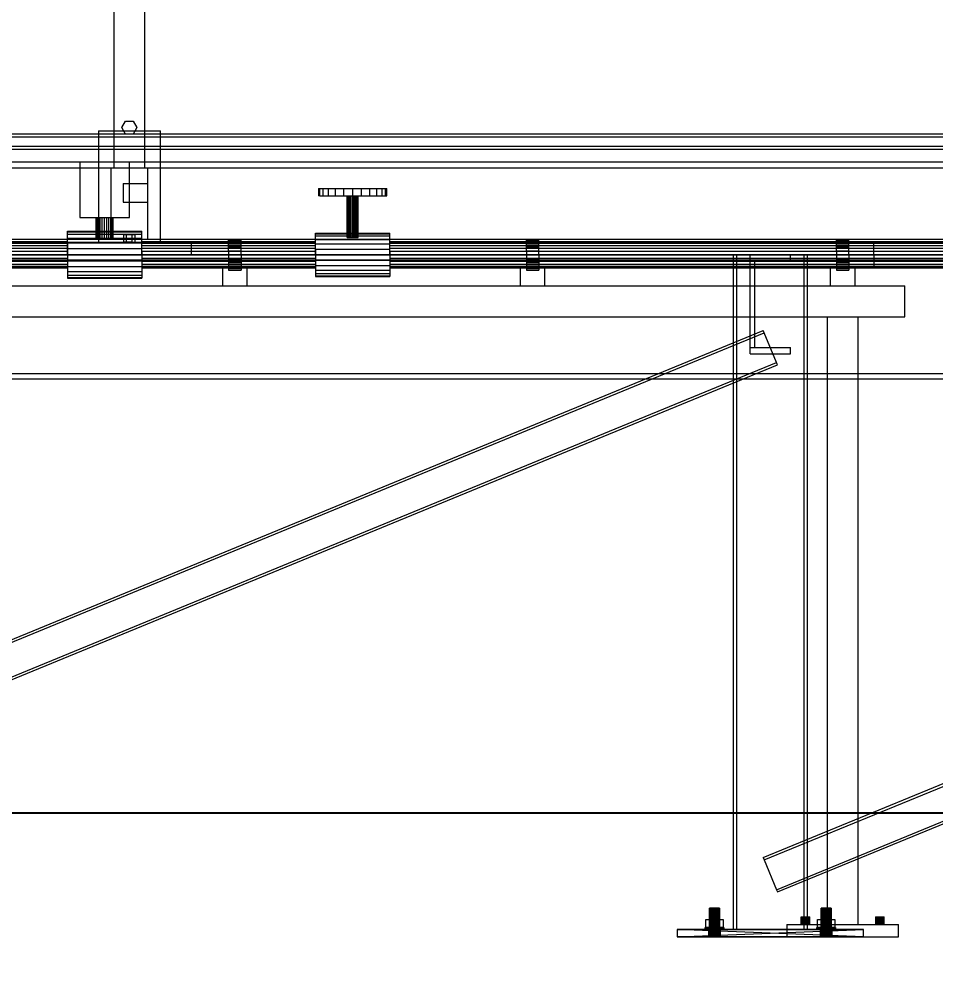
# Model space of a CAD drawing. Header units: millimetres. Extents: x -1970 to 34302, y -65268 to 6837.
# Drawn here: x 13492 to 14969, y -73 to 1480 of the extents above; entities that cross this region are included whole.
import ezdxf

# ---------------------------------------------------------------- set-up
doc = ezdxf.new("R2010")
doc.units = ezdxf.units.MM
for name, color, linetype, lineweight in [('COTAS_O', 1, 'Continuous', 0), ('COTAS_P', 1, 'Continuous', 0), ('lateral_mezcladora', 7, 'Continuous', 0)]:
    doc.layers.add(name, color=color, linetype=linetype, lineweight=lineweight)
doc.dimstyles.new('R19_100', dxfattribs={"dimtxt": 250, "dimasz": 150, "dimexe": 150, "dimexo": 80, "dimgap": 100, "dimtad": 1, "dimtih": 1, "dimtoh": 1, "dimdsep": 46, "dimcen": 0.09, "dimadec": 0, "dimazin": 0, "dimtfac": 1, "dimtdec": 4, "dimtofl": 0, "dimtmove": 0, "dimatfit": 3, "dimfxl": 1, "dimtolj": 1, "dimtzin": 0, "dimarcsym": 0})

# ---------------------------------------------------------------- blocks, each defined once
blk = doc.blocks.new('*D16')
at = {"layer": 'COTAS_O', "color": 0, "lineweight": -2, "transparency": 16777216}
for p, q in [((10569.5, 1020), (10569.5, 50)), ((16769.5, 1020), (16769.5, 50)), ((10719.5, 200), (16619.5, 200))]:
    blk.add_line(p, q, dxfattribs=at)
at = {"layer": 'COTAS_O', "color": 0, "transparency": 16777216}
for points in [[(10719.5, 225), (10719.5, 175), (10569.5, 200)], [(16619.5, 225), (16619.5, 175), (16769.5, 200)]]:
    blk.add_solid(points, dxfattribs=at)
at = {"layer": 'Defpoints', "color": 0, "transparency": 16777216}
for p in [(10569.5, 1100), (16769.5, 1100), (16769.5, 200)]:
    blk.add_point(p, dxfattribs=at)
blk = doc.blocks.new('*D22')
at = {"layer": 'COTAS_P', "color": 0, "lineweight": -2, "transparency": 16777216}
for p, q in [((112.7, -80), (112.7, -2650)), ((34302.1, -80), (34302.1, -2650)), ((262.7, -2500), (34152.1, -2500))]:
    blk.add_line(p, q, dxfattribs=at)
at = {"layer": 'COTAS_P', "color": 0, "transparency": 16777216}
for points in [[(262.7, -2475), (262.7, -2525), (112.7, -2500)], [(34152.1, -2475), (34152.1, -2525), (34302.1, -2500)]]:
    blk.add_solid(points, dxfattribs=at)
at = {"layer": 'Defpoints', "color": 0, "transparency": 16777216}
for p in [(112.7, 0), (34302.1, 0), (34302.1, -2500)]:
    blk.add_point(p, dxfattribs=at)

msp = doc.modelspace()

# ---------------------------------------------------------------- linework, layer by layer
at = {"layer": 'lateral_mezcladora'}
for p, q in [((13644.529, 2270), (13644.529, 1240)), ((13694.529, 1240), (13694.529, 2270)), ((13657.529, 1305), (13663.529, 1315.392)), ((13663.529, 1294.608), (13657.529, 1305)), ((13663.529, 1315.392), (13675.529, 1315.392)), ((13675.529, 1315.392), (13681.529, 1305)), ((13681.529, 1305), (13675.529, 1294.608)), ((10569.529, 1295), (16769.529, 1295)), ((10594.529, 1290), (16169.529, 1290)), ((13619.529, 1300), (13719.529, 1300)), ((13619.529, 1300), (13619.529, 1120)), ((13675.529, 1294.608), (13663.529, 1294.608)), ((13719.529, 1120), (13719.529, 1300)), ((10569.529, 1275), (16769.529, 1275)), ((10594.529, 1270), (16169.529, 1270)), ((10569.529, 1250), (16769.529, 1250)), ((13589.529, 1250), (13669.529, 1250)), ((13589.529, 1250), (13589.529, 1160)), ((13669.529, 1160), (13669.529, 1250)), ((10569.529, 1240), (16769.529, 1240)), ((13639.529, 1240), (13699.529, 1240)), ((13639.529, 1240), (13639.529, 1125)), ((13644.529, 1240), (13694.529, 1240)), ((13699.529, 1125), (13699.529, 1240)), ((13659.529, 1215), (13699.529, 1215)), ((13659.529, 1215), (13659.529, 1185)), ((13699.529, 1185), (13699.529, 1215)), ((13974.529, 1207), (13976.403, 1207)), ((13974.529, 1207), (13974.529, 1195)), ((13976.403, 1207), (13981.897, 1207)), ((13976.403, 1195), (13976.403, 1207)), ((13981.897, 1207), (13990.638, 1207)), ((13981.897, 1195), (13981.897, 1207)), ((13990.638, 1207), (14002.029, 1207)), ((13990.638, 1195), (13990.638, 1207)), ((14002.029, 1207), (14015.294, 1207)), ((14002.029, 1195), (14002.029, 1207)), ((14015.294, 1207), (14029.529, 1207)), ((14015.294, 1195), (14015.294, 1207)), ((14029.529, 1207), (14043.764, 1207)), ((14029.529, 1195), (14029.529, 1207)), ((14043.764, 1207), (14057.029, 1207)), ((14043.764, 1195), (14043.764, 1207)), ((14057.029, 1207), (14068.419, 1207)), ((14057.029, 1195), (14057.029, 1207)), ((14068.419, 1207), (14077.16, 1207)), ((14068.419, 1195), (14068.419, 1207)), ((14077.16, 1207), (14082.654, 1207)), ((14077.16, 1195), (14077.16, 1207)), ((14082.654, 1207), (14084.529, 1207)), ((14082.654, 1195), (14082.654, 1207)), ((14084.529, 1195), (14084.529, 1207)), ((13659.529, 1185), (13699.529, 1185)), ((13976.403, 1195), (13974.529, 1195)), ((13976.403, 1195), (13981.897, 1195)), ((13981.897, 1195), (13990.638, 1195)), ((13990.638, 1195), (14002.029, 1195)), ((14002.029, 1195), (14015.294, 1195)), ((14015.294, 1195), (14029.529, 1195)), ((14020.529, 1195), (14020.835, 1195)), ((14020.529, 1195), (14020.529, 1128)), ((14020.835, 1195), (14021.734, 1195)), ((14020.835, 1128), (14020.835, 1195)), ((14021.734, 1195), (14023.165, 1195)), ((14021.734, 1128), (14021.734, 1195)), ((14023.165, 1195), (14025.029, 1195)), ((14023.165, 1128), (14023.165, 1195)), ((14025.029, 1195), (14027.199, 1195)), ((14025.029, 1128), (14025.029, 1195)), ((14027.199, 1195), (14029.529, 1195)), ((14027.199, 1128), (14027.199, 1195)), ((14029.529, 1195), (14031.858, 1195)), ((14029.529, 1128), (14029.529, 1195)), ((14029.529, 1195), (14043.764, 1195)), ((14031.858, 1195), (14034.029, 1195)), ((14031.858, 1128), (14031.858, 1195)), ((14034.029, 1195), (14035.893, 1195)), ((14034.029, 1128), (14034.029, 1195)), ((14035.893, 1195), (14037.323, 1195)), ((14035.893, 1128), (14035.893, 1195)), ((14037.323, 1195), (14038.222, 1195)), ((14037.323, 1128), (14037.323, 1195)), ((14038.222, 1195), (14038.529, 1195)), ((14038.222, 1128), (14038.222, 1195)), ((14038.529, 1128), (14038.529, 1195)), ((14043.764, 1195), (14057.029, 1195)), ((14057.029, 1195), (14068.419, 1195)), ((14068.419, 1195), (14077.16, 1195)), ((14077.16, 1195), (14082.654, 1195)), ((14082.654, 1195), (14084.529, 1195)), ((13589.529, 1160), (13669.529, 1160)), ((13615.529, 1160), (13616.006, 1160)), ((13615.529, 1160), (13615.529, 1125)), ((13616.006, 1160), (13617.404, 1160)), ((13616.006, 1125), (13616.006, 1160)), ((13617.404, 1160), (13619.629, 1160)), ((13617.404, 1125), (13617.404, 1160)), ((13619.629, 1160), (13622.529, 1160)), ((13619.629, 1125), (13619.629, 1160)), ((13622.529, 1160), (13625.905, 1160)), ((13622.529, 1125), (13622.529, 1160)), ((13625.905, 1160), (13629.529, 1160)), ((13625.905, 1125), (13625.905, 1160)), ((13629.529, 1160), (13633.152, 1160)), ((13629.529, 1125), (13629.529, 1160)), ((13633.152, 1160), (13636.529, 1160)), ((13633.152, 1125), (13633.152, 1160)), ((13636.529, 1160), (13639.428, 1160)), ((13636.529, 1125), (13636.529, 1160)), ((13639.428, 1160), (13641.653, 1160)), ((13639.428, 1125), (13639.428, 1160)), ((13641.653, 1160), (13643.052, 1160)), ((13641.653, 1125), (13641.653, 1160)), ((13643.052, 1160), (13643.529, 1160)), ((13643.052, 1125), (13643.052, 1160)), ((13643.529, 1125), (13643.529, 1160)), ((13569.529, 1136.705), (13569.529, 1138)), ((13569.529, 1138), (13689.529, 1138)), ((13569.529, 1132.909), (13569.529, 1136.705)), ((13569.529, 1136.705), (13689.529, 1136.705)), ((13689.529, 1136.705), (13689.529, 1138)), ((13689.529, 1132.909), (13689.529, 1136.705)), ((13969.529, 1133.807), (13969.529, 1135)), ((13969.529, 1135), (14089.529, 1135)), ((13969.529, 1130.311), (13969.529, 1133.807)), ((13969.529, 1133.807), (14089.529, 1133.807)), ((14089.529, 1133.807), (14089.529, 1135)), ((14089.529, 1130.311), (14089.529, 1133.807)), ((10569.529, 1125), (16769.529, 1125)), ((13349.529, 1121.2), (13569.529, 1121.2)), ((13349.529, 1120.478), (13569.529, 1120.478)), ((13349.529, 1118.36), (13569.529, 1118.36)), ((13569.529, 1126.87), (13569.529, 1132.909)), ((13569.529, 1132.909), (13689.529, 1132.909)), ((13569.529, 1119), (13569.529, 1126.87)), ((13569.529, 1126.87), (13689.529, 1126.87)), ((13569.529, 1120.478), (13569.529, 1121.2)), ((13569.529, 1118.36), (13569.529, 1120.478)), ((13569.529, 1120), (13769.529, 1120)), ((13569.529, 1120), (13569.529, 1100)), ((13569.529, 1109.835), (13569.529, 1119)), ((13569.529, 1119), (13689.529, 1119)), ((13569.529, 1114.991), (13569.529, 1118.36)), ((13616.006, 1125), (13615.529, 1125)), ((13616.006, 1125), (13617.404, 1125)), ((13617.404, 1125), (13619.629, 1125)), ((13619.529, 1120), (13719.529, 1120)), ((13619.629, 1125), (13622.529, 1125)), ((13622.529, 1125), (13625.905, 1125)), ((13625.905, 1125), (13629.529, 1125)), ((13629.529, 1125), (13633.152, 1125)), ((13633.152, 1125), (13636.529, 1125)), ((13636.529, 1125), (13639.428, 1125)), ((13639.428, 1125), (13641.653, 1125)), ((13639.529, 1125), (13699.529, 1125)), ((13641.653, 1125), (13643.052, 1125)), ((13643.052, 1125), (13643.529, 1125)), ((13665.029, 1132), (13660.529, 1132)), ((13660.529, 1120), (13660.529, 1132)), ((13665.029, 1120), (13660.529, 1120)), ((13674.029, 1132), (13665.029, 1132)), ((13665.029, 1120), (13665.029, 1132)), ((13674.029, 1120), (13665.029, 1120)), ((13678.529, 1132), (13674.029, 1132)), ((13674.029, 1120), (13674.029, 1132)), ((13674.029, 1120), (13678.529, 1120)), ((13678.529, 1132), (13678.529, 1120)), ((13689.529, 1126.87), (13689.529, 1132.909)), ((13689.529, 1119), (13689.529, 1126.87)), ((13689.529, 1120.478), (13689.529, 1121.2)), ((13689.529, 1121.2), (13969.529, 1121.2)), ((13689.529, 1118.36), (13689.529, 1120.478)), ((13689.529, 1120.478), (13969.529, 1120.478)), ((13689.529, 1109.835), (13689.529, 1119)), ((13689.529, 1114.991), (13689.529, 1118.36)), ((13689.529, 1118.36), (13969.529, 1118.36)), ((13769.529, 1100), (13769.529, 1120)), ((13829.529, 1124.148), (13829.529, 1125)), ((13829.529, 1125), (13849.529, 1125)), ((13829.529, 1121.651), (13829.529, 1124.148)), ((13829.529, 1124.148), (13849.529, 1124.148)), ((13829.529, 1117.678), (13829.529, 1121.651)), ((13829.529, 1121.651), (13849.529, 1121.651)), ((13829.529, 1112.5), (13829.529, 1117.678)), ((13829.529, 1117.678), (13849.529, 1117.678)), ((13849.529, 1124.148), (13849.529, 1125)), ((13849.529, 1121.651), (13849.529, 1124.148)), ((13849.529, 1117.678), (13849.529, 1121.651)), ((13849.529, 1112.5), (13849.529, 1117.678)), ((13969.529, 1124.749), (13969.529, 1130.311)), ((13969.529, 1130.311), (14089.529, 1130.311)), ((13969.529, 1117.5), (13969.529, 1124.749)), ((13969.529, 1124.749), (14089.529, 1124.749)), ((13969.529, 1120.478), (13969.529, 1121.2)), ((13969.529, 1118.36), (13969.529, 1120.478)), ((13969.529, 1114.991), (13969.529, 1118.36)), ((14020.835, 1128), (14020.529, 1128)), ((14020.835, 1128), (14021.734, 1128)), ((14021.734, 1128), (14023.165, 1128)), ((14023.165, 1128), (14025.029, 1128)), ((14025.029, 1128), (14027.199, 1128)), ((14027.199, 1128), (14029.529, 1128)), ((14029.529, 1128), (14031.858, 1128)), ((14031.858, 1128), (14034.029, 1128)), ((14034.029, 1128), (14035.893, 1128)), ((14035.893, 1128), (14037.323, 1128)), ((14037.323, 1128), (14038.222, 1128)), ((14038.222, 1128), (14038.529, 1128)), ((14089.529, 1124.749), (14089.529, 1130.311)), ((14089.529, 1117.5), (14089.529, 1124.749)), ((14089.529, 1120.478), (14089.529, 1121.2)), ((14089.529, 1121.2), (14869.529, 1121.2)), ((14089.529, 1118.36), (14089.529, 1120.478)), ((14089.529, 1120.478), (14869.529, 1120.478)), ((14089.529, 1114.991), (14089.529, 1118.36)), ((14089.529, 1118.36), (14869.529, 1118.36)), ((14309.529, 1124.148), (14309.529, 1125)), ((14309.529, 1125), (14329.529, 1125)), ((14309.529, 1121.651), (14309.529, 1124.148)), ((14309.529, 1124.148), (14329.529, 1124.148)), ((14309.529, 1117.678), (14309.529, 1121.651)), ((14309.529, 1121.651), (14329.529, 1121.651)), ((14309.529, 1112.5), (14309.529, 1117.678)), ((14309.529, 1117.678), (14329.529, 1117.678)), ((14329.529, 1124.148), (14329.529, 1125)), ((14329.529, 1121.651), (14329.529, 1124.148)), ((14329.529, 1117.678), (14329.529, 1121.651)), ((14329.529, 1112.5), (14329.529, 1117.678)), ((14809.529, 1124.148), (14809.529, 1125)), ((14809.529, 1125), (14829.529, 1125)), ((14809.529, 1121.651), (14809.529, 1124.148)), ((14809.529, 1124.148), (14829.529, 1124.148)), ((14809.529, 1117.678), (14809.529, 1121.651)), ((14809.529, 1121.651), (14829.529, 1121.651)), ((14809.529, 1112.5), (14809.529, 1117.678)), ((14809.529, 1117.678), (14829.529, 1117.678)), ((14829.529, 1124.148), (14829.529, 1125)), ((14829.529, 1121.651), (14829.529, 1124.148)), ((14829.529, 1117.678), (14829.529, 1121.651)), ((14829.529, 1112.5), (14829.529, 1117.678)), ((14869.529, 1120.478), (14869.529, 1121.2)), ((14869.529, 1121.2), (15419.529, 1121.2)), ((14869.529, 1118.36), (14869.529, 1120.478)), ((14869.529, 1120.478), (15419.529, 1120.478)), ((14869.529, 1114.991), (14869.529, 1118.36)), ((14869.529, 1118.36), (15419.529, 1118.36)), ((13349.529, 1114.991), (13569.529, 1114.991)), ((13349.529, 1110.6), (13569.529, 1110.6)), ((13349.529, 1105.487), (13569.529, 1105.487)), ((13569.529, 1110.6), (13569.529, 1114.991)), ((13569.529, 1105.487), (13569.529, 1110.6)), ((13569.529, 1109.835), (13569.529, 1100)), ((13569.529, 1109.835), (13689.529, 1109.835)), ((13569.529, 1100), (13569.529, 1105.487)), ((13689.529, 1110.6), (13689.529, 1114.991)), ((13689.529, 1114.991), (13969.529, 1114.991)), ((13689.529, 1105.487), (13689.529, 1110.6)), ((13689.529, 1110.6), (13969.529, 1110.6)), ((13689.529, 1100), (13689.529, 1109.835)), ((13689.529, 1105.487), (13689.529, 1100)), ((13689.529, 1105.487), (13969.529, 1105.487)), ((13829.529, 1106.47), (13829.529, 1112.5)), ((13829.529, 1112.5), (13849.529, 1112.5)), ((13829.529, 1106.47), (13829.529, 1100)), ((13829.529, 1106.47), (13849.529, 1106.47)), ((13849.529, 1106.47), (13849.529, 1112.5)), ((13849.529, 1100), (13849.529, 1106.47)), ((13969.529, 1109.059), (13969.529, 1117.5)), ((13969.529, 1117.5), (14089.529, 1117.5)), ((13969.529, 1110.6), (13969.529, 1114.991)), ((13969.529, 1105.487), (13969.529, 1110.6)), ((13969.529, 1109.059), (13969.529, 1100)), ((13969.529, 1109.059), (14089.529, 1109.059)), ((13969.529, 1100), (13969.529, 1105.487)), ((14089.529, 1109.059), (14089.529, 1117.5)), ((14089.529, 1110.6), (14089.529, 1114.991)), ((14089.529, 1114.991), (14869.529, 1114.991)), ((14089.529, 1105.487), (14089.529, 1110.6)), ((14089.529, 1110.6), (14869.529, 1110.6)), ((14089.529, 1100), (14089.529, 1109.059)), ((14089.529, 1105.487), (14089.529, 1100)), ((14089.529, 1105.487), (14869.529, 1105.487)), ((14309.529, 1106.47), (14309.529, 1112.5)), ((14309.529, 1112.5), (14329.529, 1112.5)), ((14309.529, 1106.47), (14309.529, 1100)), ((14309.529, 1106.47), (14329.529, 1106.47)), ((14329.529, 1106.47), (14329.529, 1112.5)), ((14329.529, 1100), (14329.529, 1106.47)), ((14809.529, 1106.47), (14809.529, 1112.5)), ((14809.529, 1112.5), (14829.529, 1112.5)), ((14809.529, 1106.47), (14809.529, 1100)), ((14809.529, 1106.47), (14829.529, 1106.47)), ((14829.529, 1106.47), (14829.529, 1112.5)), ((14829.529, 1100), (14829.529, 1106.47)), ((14869.529, 1110.6), (14869.529, 1114.991)), ((14869.529, 1114.991), (15419.529, 1114.991)), ((14869.529, 1105.487), (14869.529, 1110.6)), ((14869.529, 1110.6), (15419.529, 1110.6)), ((14869.529, 1100), (14869.529, 1105.487)), ((14869.529, 1105.487), (15419.529, 1105.487)), ((10494.529, 1100), (16814.529, 1100)), ((10494.529, 1091.5), (16814.529, 1091.5)), ((10569.529, 1100), (16769.529, 1100)), ((10569.529, 1091.5), (16769.529, 1091.5)), ((13569.529, 1100), (13349.529, 1100)), ((13349.529, 1094.513), (13569.529, 1094.513)), ((13349.529, 1089.4), (13569.529, 1089.4)), ((13569.529, 1100), (13769.529, 1100)), ((13569.529, 1100), (13569.529, 1094.513)), ((13569.529, 1100), (13569.529, 1090.165)), ((13689.529, 1100), (13569.529, 1100)), ((13569.529, 1094.513), (13569.529, 1089.4)), ((13569.529, 1090.165), (13569.529, 1081)), ((13569.529, 1090.165), (13689.529, 1090.165)), ((13569.529, 1089.4), (13569.529, 1085.009)), ((13689.529, 1100), (13689.529, 1094.513)), ((13969.529, 1100), (13689.529, 1100)), ((13689.529, 1100), (13689.529, 1090.165)), ((13689.529, 1094.513), (13689.529, 1089.4)), ((13689.529, 1094.513), (13969.529, 1094.513)), ((13689.529, 1090.165), (13689.529, 1081)), ((13689.529, 1089.4), (13689.529, 1085.009)), ((13689.529, 1089.4), (13969.529, 1089.4)), ((13829.529, 1100), (13829.529, 1093.53)), ((13849.529, 1100), (13829.529, 1100)), ((13829.529, 1093.53), (13829.529, 1087.5)), ((13829.529, 1093.53), (13849.529, 1093.53)), ((13829.529, 1087.5), (13829.529, 1082.322)), ((13829.529, 1087.5), (13849.529, 1087.5)), ((13849.529, 1100), (13849.529, 1093.53)), ((13849.529, 1093.53), (13849.529, 1087.5)), ((13849.529, 1087.5), (13849.529, 1082.322)), ((13969.529, 1100), (13969.529, 1094.513)), ((13969.529, 1100), (13969.529, 1090.941)), ((14089.529, 1100), (13969.529, 1100)), ((13969.529, 1094.513), (13969.529, 1089.4)), ((13969.529, 1090.941), (13969.529, 1082.5)), ((13969.529, 1090.941), (14089.529, 1090.941)), ((13969.529, 1089.4), (13969.529, 1085.009)), ((14089.529, 1100), (14089.529, 1094.513)), ((14869.529, 1100), (14089.529, 1100)), ((14089.529, 1100), (14089.529, 1090.941)), ((14089.529, 1094.513), (14089.529, 1089.4)), ((14089.529, 1094.513), (14869.529, 1094.513)), ((14089.529, 1090.941), (14089.529, 1082.5)), ((14089.529, 1089.4), (14089.529, 1085.009)), ((14089.529, 1089.4), (14869.529, 1089.4)), ((14309.529, 1100), (14309.529, 1093.53)), ((14329.529, 1100), (14309.529, 1100)), ((14309.529, 1093.53), (14309.529, 1087.5)), ((14309.529, 1093.53), (14329.529, 1093.53)), ((14309.529, 1087.5), (14309.529, 1082.322)), ((14309.529, 1087.5), (14329.529, 1087.5)), ((14329.529, 1100), (14329.529, 1093.53)), ((14329.529, 1093.53), (14329.529, 1087.5)), ((14329.529, 1087.5), (14329.529, 1082.322)), ((14642.862, 1100), (14762.862, 1100)), ((14642.862, 1100), (14642.862, 12)), ((14642.862, 1100), (14648.862, 1100)), ((14648.862, 12), (14648.862, 1100)), ((14670.362, 1100), (14735.362, 1100)), ((14670.362, 1089.5), (14670.362, 1100)), ((14670.362, 1089.5), (14735.362, 1089.5)), ((14670.362, 1089.5), (14677.862, 1089.5)), ((14670.362, 950.5), (14670.362, 1089.5)), ((14677.862, 950.5), (14677.862, 1089.5)), ((14735.362, 1089.5), (14735.362, 1100)), ((14756.862, 1100), (14762.862, 1100)), ((14756.862, 1100), (14756.862, 12)), ((14762.862, 12), (14762.862, 1100)), ((14809.529, 1100), (14809.529, 1093.53)), ((14829.529, 1100), (14809.529, 1100)), ((14809.529, 1093.53), (14809.529, 1087.5)), ((14809.529, 1093.53), (14829.529, 1093.53)), ((14809.529, 1087.5), (14809.529, 1082.322)), ((14809.529, 1087.5), (14829.529, 1087.5)), ((14829.529, 1100), (14829.529, 1093.53)), ((14829.529, 1093.53), (14829.529, 1087.5)), ((14829.529, 1087.5), (14829.529, 1082.322)), ((14869.529, 1100), (14869.529, 1094.513)), ((15419.529, 1100), (14869.529, 1100)), ((14869.529, 1094.513), (14869.529, 1089.4)), ((14869.529, 1094.513), (15419.529, 1094.513)), ((14869.529, 1089.4), (14869.529, 1085.009)), ((14869.529, 1089.4), (15419.529, 1089.4)), ((13349.529, 1085.009), (13569.529, 1085.009)), ((13349.529, 1081.64), (13569.529, 1081.64)), ((13349.529, 1079.522), (13569.529, 1079.522)), ((13349.529, 1078.8), (13569.529, 1078.8)), ((13569.529, 1085.009), (13569.529, 1081.64)), ((13569.529, 1081.64), (13569.529, 1079.522)), ((13569.529, 1081), (13569.529, 1073.13)), ((13569.529, 1081), (13689.529, 1081)), ((13569.529, 1079.522), (13569.529, 1078.8)), ((13569.529, 1073.13), (13569.529, 1067.091)), ((13569.529, 1073.13), (13689.529, 1073.13)), ((13689.529, 1085.009), (13689.529, 1081.64)), ((13689.529, 1085.009), (13969.529, 1085.009)), ((13689.529, 1081.64), (13689.529, 1079.522)), ((13689.529, 1081.64), (13969.529, 1081.64)), ((13689.529, 1081), (13689.529, 1073.13)), ((13689.529, 1079.522), (13689.529, 1078.8)), ((13689.529, 1079.522), (13969.529, 1079.522)), ((13689.529, 1078.8), (13969.529, 1078.8)), ((13689.529, 1073.13), (13689.529, 1067.091)), ((13819.529, 1078.8), (13859.529, 1078.8)), ((13819.529, 1078.8), (13819.529, 1050)), ((13829.529, 1082.322), (13829.529, 1078.349)), ((13829.529, 1082.322), (13849.529, 1082.322)), ((13829.529, 1078.349), (13829.529, 1075.852)), ((13829.529, 1078.349), (13849.529, 1078.349)), ((13829.529, 1075.852), (13829.529, 1075)), ((13829.529, 1075.852), (13849.529, 1075.852)), ((13829.529, 1075), (13849.529, 1075)), ((13849.529, 1082.322), (13849.529, 1078.349)), ((13849.529, 1078.349), (13849.529, 1075.852)), ((13849.529, 1075.852), (13849.529, 1075)), ((13859.529, 1050), (13859.529, 1078.8)), ((13969.529, 1085.009), (13969.529, 1081.64)), ((13969.529, 1082.5), (13969.529, 1075.251)), ((13969.529, 1082.5), (14089.529, 1082.5)), ((13969.529, 1081.64), (13969.529, 1079.522)), ((13969.529, 1079.522), (13969.529, 1078.8)), ((13969.529, 1075.251), (13969.529, 1069.689)), ((13969.529, 1075.251), (14089.529, 1075.251)), ((14089.529, 1085.009), (14089.529, 1081.64)), ((14089.529, 1085.009), (14869.529, 1085.009)), ((14089.529, 1082.5), (14089.529, 1075.251)), ((14089.529, 1081.64), (14089.529, 1079.522)), ((14089.529, 1081.64), (14869.529, 1081.64)), ((14089.529, 1079.522), (14089.529, 1078.8)), ((14089.529, 1079.522), (14869.529, 1079.522)), ((14089.529, 1078.8), (14869.529, 1078.8)), ((14089.529, 1075.251), (14089.529, 1069.689)), ((14299.529, 1078.8), (14339.529, 1078.8)), ((14299.529, 1078.8), (14299.529, 1050)), ((14309.529, 1082.322), (14309.529, 1078.349)), ((14309.529, 1082.322), (14329.529, 1082.322)), ((14309.529, 1078.349), (14309.529, 1075.852)), ((14309.529, 1078.349), (14329.529, 1078.349)), ((14309.529, 1075.852), (14309.529, 1075)), ((14309.529, 1075.852), (14329.529, 1075.852)), ((14309.529, 1075), (14329.529, 1075)), ((14329.529, 1082.322), (14329.529, 1078.349)), ((14329.529, 1078.349), (14329.529, 1075.852)), ((14329.529, 1075.852), (14329.529, 1075)), ((14339.529, 1050), (14339.529, 1078.8)), ((14799.529, 1078.8), (14839.529, 1078.8)), ((14799.529, 1078.8), (14799.529, 1050)), ((14809.529, 1082.322), (14809.529, 1078.349)), ((14809.529, 1082.322), (14829.529, 1082.322)), ((14809.529, 1078.349), (14809.529, 1075.852)), ((14809.529, 1078.349), (14829.529, 1078.349)), ((14809.529, 1075.852), (14809.529, 1075)), ((14809.529, 1075.852), (14829.529, 1075.852)), ((14809.529, 1075), (14829.529, 1075)), ((14829.529, 1082.322), (14829.529, 1078.349)), ((14829.529, 1078.349), (14829.529, 1075.852)), ((14829.529, 1075.852), (14829.529, 1075)), ((14839.529, 1050), (14839.529, 1078.8)), ((14869.529, 1085.009), (14869.529, 1081.64)), ((14869.529, 1085.009), (15419.529, 1085.009)), ((14869.529, 1081.64), (14869.529, 1079.522)), ((14869.529, 1081.64), (15419.529, 1081.64)), ((14869.529, 1079.522), (14869.529, 1078.8)), ((14869.529, 1079.522), (15419.529, 1079.522)), ((14869.529, 1078.8), (15419.529, 1078.8)), ((13569.529, 1067.091), (13569.529, 1063.295)), ((13569.529, 1067.091), (13689.529, 1067.091)), ((13569.529, 1063.295), (13569.529, 1062)), ((13569.529, 1063.295), (13689.529, 1063.295)), ((13569.529, 1062), (13689.529, 1062)), ((13689.529, 1067.091), (13689.529, 1063.295)), ((13689.529, 1063.295), (13689.529, 1062)), ((13969.529, 1069.689), (13969.529, 1066.193)), ((13969.529, 1069.689), (14089.529, 1069.689)), ((13969.529, 1066.193), (13969.529, 1065)), ((13969.529, 1066.193), (14089.529, 1066.193)), ((13969.529, 1065), (14089.529, 1065)), ((14089.529, 1069.689), (14089.529, 1066.193)), ((14089.529, 1066.193), (14089.529, 1065)), ((12619.529, 1050), (14919.529, 1050)), ((13819.529, 1050), (13859.529, 1050)), ((14299.529, 1050), (14339.529, 1050)), ((14799.529, 1050), (14839.529, 1050)), ((14919.529, 1000), (14919.529, 1050)), ((12619.529, 1000), (14919.529, 1000)), ((14794.529, 1000), (14844.529, 1000)), ((14794.529, 1000), (14794.529, 20)), ((14844.529, 20), (14844.529, 1000)), ((12624.784, 127.745), (14691.451, 977.745)), ((12626.305, 124.046), (14692.972, 974.046)), ((14692.972, 974.046), (14691.451, 977.745)), ((14691.451, 127.745), (16758.117, 977.745)), ((14712.752, 925.954), (14692.972, 974.046)), ((14692.972, 124.046), (16759.639, 974.046)), ((14670.362, 950.5), (14735.362, 950.5)), ((14670.362, 940), (14670.362, 950.5)), ((14670.362, 950.5), (14677.862, 950.5)), ((14735.362, 940), (14735.362, 950.5)), ((14670.362, 940), (14735.362, 940)), ((12646.085, 75.954), (14712.752, 925.954)), ((12647.606, 72.255), (14714.273, 922.255)), ((14714.273, 922.255), (14712.752, 925.954)), ((14712.752, 75.954), (16779.418, 925.954)), ((14714.273, 72.255), (16780.94, 922.255)), ((10494.529, 908.5), (16814.529, 908.5)), ((10569.529, 908.5), (16769.529, 908.5)), ((10494.529, 900), (16814.529, 900)), ((10569.529, 900), (16769.529, 900)), ((14691.451, 127.745), (14692.972, 124.046)), ((14692.972, 124.046), (14712.752, 75.954)), ((14712.752, 75.954), (14714.273, 72.255)), ((14605.134, 46), (14604.862, 46)), ((14604.862, 0), (14604.862, 46)), ((14605.934, 46), (14605.134, 46)), ((14605.134, 0), (14605.134, 46)), ((14607.205, 46), (14605.934, 46)), ((14605.934, 0), (14605.934, 46)), ((14608.862, 46), (14607.205, 46)), ((14607.205, 0), (14607.205, 46)), ((14610.791, 46), (14608.862, 46)), ((14608.862, 0), (14608.862, 46)), ((14612.862, 46), (14610.791, 46)), ((14610.791, 0), (14610.791, 46)), ((14614.932, 46), (14612.862, 46)), ((14612.862, 0), (14612.862, 46)), ((14616.862, 46), (14614.932, 46)), ((14614.932, 0), (14614.932, 46)), ((14618.519, 46), (14616.862, 46)), ((14616.862, 0), (14616.862, 46)), ((14619.79, 46), (14618.519, 46)), ((14618.519, 0), (14618.519, 46)), ((14620.589, 46), (14619.79, 46)), ((14619.79, 0), (14619.79, 46)), ((14620.862, 46), (14620.589, 46)), ((14620.589, 0), (14620.589, 46)), ((14620.862, 46), (14620.862, 0)), ((14752.529, 32), (14752.767, 32)), ((14752.529, 32), (14752.529, 20)), ((14752.767, 32), (14753.466, 32)), ((14752.767, 20), (14752.767, 32)), ((14753.466, 32), (14754.579, 32)), ((14753.466, 20), (14753.466, 32)), ((14754.579, 32), (14756.029, 32)), ((14754.579, 20), (14754.579, 32)), ((14756.029, 32), (14757.717, 32)), ((14756.029, 20), (14756.029, 32)), ((14757.717, 32), (14759.529, 32)), ((14757.717, 20), (14757.717, 32)), ((14759.529, 32), (14761.34, 32)), ((14759.529, 20), (14759.529, 32)), ((14761.34, 32), (14763.029, 32)), ((14761.34, 20), (14761.34, 32)), ((14763.029, 32), (14764.478, 32)), ((14763.029, 20), (14763.029, 32)), ((14764.478, 32), (14765.591, 32)), ((14764.478, 20), (14764.478, 32)), ((14765.591, 32), (14766.29, 32)), ((14765.591, 20), (14765.591, 32)), ((14766.29, 32), (14766.529, 32)), ((14766.29, 20), (14766.29, 32)), ((14766.529, 20), (14766.529, 32)), ((14785.134, 46), (14784.862, 46)), ((14784.862, 0), (14784.862, 46)), ((14785.934, 46), (14785.134, 46)), ((14785.134, 0), (14785.134, 46)), ((14787.205, 46), (14785.934, 46)), ((14785.934, 0), (14785.934, 46)), ((14788.862, 46), (14787.205, 46)), ((14787.205, 0), (14787.205, 46)), ((14790.791, 46), (14788.862, 46)), ((14788.862, 0), (14788.862, 46)), ((14792.862, 46), (14790.791, 46)), ((14790.791, 0), (14790.791, 46)), ((14794.932, 46), (14792.862, 46)), ((14792.862, 0), (14792.862, 46)), ((14796.862, 46), (14794.932, 46)), ((14794.932, 0), (14794.932, 46)), ((14798.519, 46), (14796.862, 46)), ((14796.862, 0), (14796.862, 46)), ((14799.79, 46), (14798.519, 46)), ((14798.519, 0), (14798.519, 46)), ((14800.589, 46), (14799.79, 46)), ((14799.79, 0), (14799.79, 46)), ((14800.862, 46), (14800.589, 46)), ((14800.589, 0), (14800.589, 46)), ((14800.862, 46), (14800.862, 0)), ((14872.529, 32), (14872.767, 32)), ((14872.529, 32), (14872.529, 20)), ((14872.767, 32), (14873.466, 32)), ((14872.767, 20), (14872.767, 32)), ((14873.466, 32), (14874.579, 32)), ((14873.466, 20), (14873.466, 32)), ((14874.579, 32), (14876.029, 32)), ((14874.579, 20), (14874.579, 32)), ((14876.029, 32), (14877.717, 32)), ((14876.029, 20), (14876.029, 32)), ((14877.717, 32), (14879.529, 32)), ((14877.717, 20), (14877.717, 32)), ((14879.529, 32), (14881.34, 32)), ((14879.529, 20), (14879.529, 32)), ((14881.34, 32), (14883.029, 32)), ((14881.34, 20), (14881.34, 32)), ((14883.029, 32), (14884.478, 32)), ((14883.029, 20), (14883.029, 32)), ((14884.478, 32), (14885.591, 32)), ((14884.478, 20), (14884.478, 32)), ((14885.591, 32), (14886.29, 32)), ((14885.591, 20), (14885.591, 32)), ((14886.29, 32), (14886.529, 32)), ((14886.29, 20), (14886.29, 32)), ((14886.529, 20), (14886.529, 32)), ((14599.012, 15), (14599.012, 28)), ((14599.012, 28), (14605.937, 28)), ((14599.012, 28), (14604.862, 28)), ((14608.862, 28), (14604.862, 28)), ((14604.862, 28), (14604.862, 15)), ((14605.937, 15), (14605.937, 28)), ((14605.937, 28), (14619.787, 28)), ((14605.937, 28), (14608.862, 28)), ((14616.862, 28), (14608.862, 28)), ((14608.862, 28), (14608.862, 15)), ((14620.862, 28), (14616.862, 28)), ((14616.862, 28), (14616.862, 15)), ((14619.787, 28), (14616.862, 28)), ((14619.787, 15), (14619.787, 28)), ((14619.787, 28), (14626.712, 28)), ((14620.862, 15), (14620.862, 28)), ((14620.862, 28), (14626.712, 28)), ((14626.712, 28), (14626.712, 15)), ((14729.529, 20), (14909.529, 20)), ((14729.529, 20), (14729.529, 0)), ((14752.767, 20), (14752.529, 20)), ((14752.767, 20), (14753.466, 20)), ((14753.466, 20), (14754.579, 20)), ((14754.579, 20), (14756.029, 20)), ((14756.029, 20), (14757.717, 20)), ((14757.717, 20), (14759.529, 20)), ((14759.529, 20), (14761.34, 20)), ((14761.34, 20), (14763.029, 20)), ((14763.029, 20), (14764.478, 20)), ((14764.478, 20), (14765.591, 20)), ((14765.591, 20), (14766.29, 20)), ((14766.29, 20), (14766.529, 20)), ((14779.012, 15), (14779.012, 28)), ((14779.012, 28), (14785.937, 28)), ((14779.012, 28), (14784.862, 28)), ((14788.862, 28), (14784.862, 28)), ((14784.862, 28), (14784.862, 15)), ((14785.937, 15), (14785.937, 28)), ((14785.937, 28), (14799.787, 28)), ((14785.937, 28), (14788.862, 28)), ((14796.862, 28), (14788.862, 28)), ((14788.862, 28), (14788.862, 15)), ((14794.529, 20), (14844.529, 20)), ((14800.862, 28), (14796.862, 28)), ((14796.862, 28), (14796.862, 15)), ((14799.787, 28), (14796.862, 28)), ((14799.787, 15), (14799.787, 28)), ((14799.787, 28), (14806.712, 28)), ((14800.862, 15), (14800.862, 28)), ((14800.862, 28), (14806.712, 28)), ((14806.712, 28), (14806.712, 15)), ((14872.767, 20), (14872.529, 20)), ((14872.767, 20), (14873.466, 20)), ((14873.466, 20), (14874.579, 20)), ((14874.579, 20), (14876.029, 20)), ((14876.029, 20), (14877.717, 20)), ((14877.717, 20), (14879.529, 20)), ((14879.529, 20), (14881.34, 20)), ((14881.34, 20), (14883.029, 20)), ((14883.029, 20), (14884.478, 20)), ((14884.478, 20), (14885.591, 20)), ((14885.591, 20), (14886.29, 20)), ((14886.29, 20), (14886.529, 20)), ((14909.529, 0), (14909.529, 20)), ((14603.862, 12), (14552.862, 12)), ((14552.862, 12), (14604.035, 12)), ((14552.862, 12), (14604.547, 12)), ((14552.862, 12), (14605.379, 12)), ((14552.862, 12), (14606.498, 12)), ((14552.862, 12), (14607.862, 12)), ((14552.862, 12), (14609.418, 12)), ((14552.862, 12), (14611.106, 12)), ((14552.862, 12), (14612.862, 12)), ((14552.862, 12), (14614.618, 12)), ((14852.862, 12), (14552.862, 12)), ((14552.862, 12), (14616.306, 12)), ((14552.862, 12), (14617.862, 12)), ((14552.862, 12), (14619.226, 12)), ((14852.862, 0), (14552.862, 12)), ((14552.862, 12), (14552.862, 0)), ((14552.862, 0), (14852.862, 12)), ((14552.862, 0), (14603.862, 0)), ((14604.035, 0), (14552.862, 0)), ((14604.547, 0), (14552.862, 0)), ((14605.379, 0), (14552.862, 0)), ((14606.498, 0), (14552.862, 0)), ((14607.862, 0), (14552.862, 0)), ((14609.418, 0), (14552.862, 0)), ((14611.106, 0), (14552.862, 0)), ((14612.862, 0), (14552.862, 0)), ((14614.618, 0), (14552.862, 0)), ((14552.862, 0), (14852.862, 0)), ((14616.306, 0), (14552.862, 0)), ((14617.862, 0), (14552.862, 0)), ((14619.226, 0), (14552.862, 0)), ((14597.862, 12), (14597.862, 15)), ((14597.862, 15), (14598.373, 15)), ((14597.862, 15), (14603.862, 15)), ((14598.373, 12), (14597.862, 12)), ((14603.862, 12), (14597.862, 12)), ((14598.373, 12), (14598.373, 15)), ((14598.373, 15), (14599.872, 15)), ((14598.373, 15), (14604.169, 15)), ((14599.872, 12), (14598.373, 12)), ((14604.169, 12), (14598.373, 12)), ((14605.937, 15), (14599.012, 15)), ((14604.862, 15), (14599.012, 15)), ((14599.872, 12), (14599.872, 15)), ((14599.872, 15), (14602.255, 15)), ((14599.872, 15), (14605.068, 15)), ((14602.255, 12), (14599.872, 12)), ((14605.068, 12), (14599.872, 12)), ((14602.255, 12), (14602.255, 15)), ((14602.255, 15), (14605.362, 15)), ((14602.255, 15), (14606.498, 15)), ((14605.362, 12), (14602.255, 12)), ((14606.498, 12), (14602.255, 12)), ((14604.169, 15), (14603.862, 15)), ((14603.862, 15), (14603.862, 12)), ((14604.035, 12), (14603.862, 12)), ((14603.862, 0), (14604.035, 12)), ((14603.862, 0), (14603.862, 12)), ((14604.035, 0), (14603.862, 12)), ((14603.862, 12), (14604.169, 12)), ((14603.862, 0), (14604.035, 0)), ((14604.547, 12), (14604.035, 12)), ((14604.035, 0), (14604.547, 12)), ((14604.035, 0), (14604.035, 12)), ((14604.547, 0), (14604.035, 12)), ((14604.035, 0), (14604.547, 0)), ((14605.068, 15), (14604.169, 15)), ((14604.169, 15), (14604.169, 12)), ((14604.169, 12), (14605.068, 12)), ((14605.379, 12), (14604.547, 12)), ((14604.547, 0), (14605.379, 12)), ((14604.547, 0), (14604.547, 12)), ((14605.379, 0), (14604.547, 12)), ((14604.547, 0), (14605.379, 0)), ((14604.862, 15), (14608.862, 15)), ((14605.134, 0), (14604.862, 0)), ((14606.498, 15), (14605.068, 15)), ((14605.068, 15), (14605.068, 12)), ((14605.068, 12), (14606.498, 12)), ((14605.934, 0), (14605.134, 0)), ((14605.362, 12), (14605.362, 15)), ((14605.362, 15), (14608.98, 15)), ((14605.362, 15), (14608.362, 15)), ((14608.98, 12), (14605.362, 12)), ((14608.362, 12), (14605.362, 12)), ((14606.498, 12), (14605.379, 12)), ((14605.379, 12), (14619.226, 12)), ((14605.379, 0), (14606.498, 12)), ((14605.379, 0), (14605.379, 12)), ((14606.498, 0), (14605.379, 12)), ((14605.379, 0), (14606.498, 0)), ((14619.226, 0), (14605.379, 0)), ((14607.205, 0), (14605.934, 0)), ((14619.787, 15), (14605.937, 15)), ((14608.862, 15), (14605.937, 15)), ((14608.362, 15), (14606.498, 15)), ((14606.498, 15), (14606.498, 12)), ((14607.862, 12), (14606.498, 12)), ((14606.498, 12), (14619.226, 12)), ((14606.498, 12), (14792.862, 12)), ((14606.498, 12), (14794.618, 12)), ((14606.498, 12), (14796.306, 12)), ((14606.498, 12), (14797.862, 12)), ((14606.498, 12), (14799.226, 12)), ((14606.498, 0), (14607.862, 12)), ((14606.498, 0), (14606.498, 12)), ((14607.862, 0), (14606.498, 12)), ((14606.498, 12), (14608.362, 12)), ((14606.498, 0), (14607.862, 0)), ((14619.226, 0), (14606.498, 0)), ((14792.862, 0), (14606.498, 0)), ((14794.618, 0), (14606.498, 0)), ((14796.306, 0), (14606.498, 0)), ((14797.862, 0), (14606.498, 0)), ((14799.226, 0), (14606.498, 0)), ((14608.862, 0), (14607.205, 0)), ((14609.418, 12), (14607.862, 12)), ((14607.862, 12), (14799.226, 12)), ((14607.862, 0), (14609.418, 12)), ((14607.862, 0), (14607.862, 12)), ((14609.418, 0), (14607.862, 12)), ((14607.862, 0), (14609.418, 0)), ((14799.226, 0), (14607.862, 0)), ((14610.533, 15), (14608.362, 15)), ((14608.362, 15), (14608.362, 12)), ((14608.362, 12), (14610.533, 12)), ((14608.862, 15), (14616.862, 15)), ((14610.791, 0), (14608.862, 0)), ((14608.98, 12), (14608.98, 15)), ((14608.98, 15), (14612.862, 15)), ((14608.98, 15), (14610.533, 15)), ((14612.862, 12), (14608.98, 12)), ((14610.533, 12), (14608.98, 12)), ((14611.106, 12), (14609.418, 12)), ((14609.418, 12), (14799.226, 12)), ((14609.418, 0), (14611.106, 12)), ((14609.418, 0), (14609.418, 12)), ((14611.106, 0), (14609.418, 12)), ((14609.418, 0), (14611.106, 0)), ((14799.226, 0), (14609.418, 0)), ((14612.862, 15), (14610.533, 15)), ((14610.533, 15), (14610.533, 12)), ((14610.533, 12), (14612.862, 12)), ((14612.862, 0), (14610.791, 0)), ((14612.862, 12), (14611.106, 12)), ((14611.106, 12), (14852.862, 12)), ((14611.106, 12), (14799.226, 12)), ((14611.106, 0), (14612.862, 12)), ((14611.106, 0), (14611.106, 12)), ((14612.862, 0), (14611.106, 12)), ((14611.106, 0), (14612.862, 0)), ((14852.862, 0), (14611.106, 0)), ((14799.226, 0), (14611.106, 0)), ((14612.862, 12), (14612.862, 15)), ((14612.862, 15), (14616.744, 15)), ((14615.191, 15), (14612.862, 15)), ((14612.862, 12), (14614.618, 12)), ((14783.862, 12), (14612.862, 12)), ((14784.035, 12), (14612.862, 12)), ((14784.547, 12), (14612.862, 12)), ((14612.862, 12), (14852.862, 12)), ((14785.379, 12), (14612.862, 12)), ((14786.498, 12), (14612.862, 12)), ((14787.862, 12), (14612.862, 12)), ((14789.418, 12), (14612.862, 12)), ((14791.106, 12), (14612.862, 12)), ((14792.862, 12), (14612.862, 12)), ((14612.862, 12), (14799.226, 12)), ((14612.862, 0), (14614.618, 12)), ((14612.862, 0), (14612.862, 12)), ((14614.618, 0), (14612.862, 12)), ((14616.744, 12), (14612.862, 12)), ((14612.862, 12), (14615.191, 12)), ((14614.618, 0), (14612.862, 0)), ((14612.862, 0), (14783.862, 0)), ((14612.862, 0), (14784.035, 0)), ((14612.862, 0), (14784.547, 0)), ((14852.862, 0), (14612.862, 0)), ((14612.862, 0), (14785.379, 0)), ((14612.862, 0), (14786.498, 0)), ((14612.862, 0), (14787.862, 0)), ((14612.862, 0), (14789.418, 0)), ((14612.862, 0), (14791.106, 0)), ((14612.862, 0), (14792.862, 0)), ((14799.226, 0), (14612.862, 0)), ((14614.932, 0), (14612.862, 0)), ((14614.618, 12), (14616.306, 12)), ((14783.862, 12), (14614.618, 12)), ((14784.035, 12), (14614.618, 12)), ((14614.618, 0), (14616.306, 12)), ((14614.618, 0), (14614.618, 12)), ((14616.306, 0), (14614.618, 12)), ((14616.306, 0), (14614.618, 0)), ((14614.618, 0), (14783.862, 0)), ((14614.618, 0), (14784.035, 0)), ((14616.862, 0), (14614.932, 0)), ((14617.362, 15), (14615.191, 15)), ((14615.191, 15), (14615.191, 12)), ((14616.744, 15), (14615.191, 15)), ((14615.191, 12), (14617.362, 12)), ((14615.191, 12), (14616.744, 12)), ((14616.306, 12), (14617.862, 12)), ((14783.862, 12), (14616.306, 12)), ((14784.035, 12), (14616.306, 12)), ((14616.306, 0), (14617.862, 12)), ((14616.306, 0), (14616.306, 12)), ((14617.862, 0), (14616.306, 12)), ((14617.862, 0), (14616.306, 0)), ((14616.306, 0), (14783.862, 0)), ((14616.306, 0), (14784.035, 0)), ((14616.744, 12), (14616.744, 15)), ((14616.744, 15), (14620.362, 15)), ((14620.362, 12), (14616.744, 12)), ((14616.862, 15), (14620.862, 15)), ((14616.862, 15), (14619.787, 15)), ((14618.519, 0), (14616.862, 0)), ((14619.226, 15), (14617.362, 15)), ((14617.362, 15), (14617.362, 12)), ((14620.362, 15), (14617.362, 15)), ((14617.362, 12), (14619.226, 12)), ((14617.362, 12), (14620.362, 12)), ((14617.862, 12), (14619.226, 12)), ((14783.862, 12), (14617.862, 12)), ((14784.035, 12), (14617.862, 12)), ((14852.862, 12), (14617.862, 12)), ((14617.862, 12), (14792.862, 12)), ((14617.862, 0), (14619.226, 12)), ((14617.862, 0), (14617.862, 12)), ((14619.226, 0), (14617.862, 12)), ((14619.226, 0), (14617.862, 0)), ((14617.862, 0), (14783.862, 0)), ((14617.862, 0), (14784.035, 0)), ((14617.862, 0), (14852.862, 0)), ((14792.862, 0), (14617.862, 0)), ((14619.79, 0), (14618.519, 0)), ((14620.656, 15), (14619.226, 15)), ((14619.226, 15), (14619.226, 12)), ((14623.468, 15), (14619.226, 15)), ((14619.226, 12), (14620.345, 12)), ((14783.862, 12), (14619.226, 12)), ((14784.035, 12), (14619.226, 12)), ((14619.226, 12), (14792.862, 12)), ((14619.226, 0), (14620.345, 12)), ((14619.226, 0), (14619.226, 12)), ((14620.345, 0), (14619.226, 12)), ((14619.226, 12), (14620.656, 12)), ((14619.226, 12), (14623.468, 12)), ((14620.345, 0), (14619.226, 0)), ((14619.226, 0), (14783.862, 0)), ((14619.226, 0), (14784.035, 0)), ((14792.862, 0), (14619.226, 0)), ((14626.712, 15), (14619.787, 15)), ((14620.589, 0), (14619.79, 0)), ((14620.345, 12), (14621.177, 12)), ((14783.862, 12), (14620.345, 12)), ((14784.035, 12), (14620.345, 12)), ((14620.345, 12), (14792.862, 12)), ((14620.345, 0), (14621.177, 12)), ((14620.345, 0), (14620.345, 12)), ((14621.177, 0), (14620.345, 12)), ((14621.177, 0), (14620.345, 0)), ((14620.345, 0), (14783.862, 0)), ((14620.345, 0), (14784.035, 0)), ((14792.862, 0), (14620.345, 0)), ((14620.362, 12), (14620.362, 15)), ((14620.362, 15), (14623.468, 15)), ((14623.468, 12), (14620.362, 12)), ((14620.589, 0), (14620.862, 0)), ((14621.555, 15), (14620.656, 15)), ((14620.656, 15), (14620.656, 12)), ((14625.852, 15), (14620.656, 15)), ((14620.656, 12), (14621.555, 12)), ((14620.656, 12), (14625.852, 12)), ((14626.712, 15), (14620.862, 15)), ((14621.177, 12), (14621.689, 12)), ((14783.862, 12), (14621.177, 12)), ((14784.035, 12), (14621.177, 12)), ((14621.177, 12), (14792.862, 12)), ((14621.177, 0), (14621.689, 12)), ((14621.177, 0), (14621.177, 12)), ((14621.689, 0), (14621.177, 12)), ((14621.689, 0), (14621.177, 0)), ((14621.177, 0), (14783.862, 0)), ((14621.177, 0), (14784.035, 0)), ((14792.862, 0), (14621.177, 0)), ((14621.862, 15), (14621.555, 15)), ((14621.555, 15), (14621.555, 12)), ((14627.351, 15), (14621.555, 15)), ((14621.555, 12), (14621.862, 12)), ((14621.555, 12), (14627.351, 12)), ((14621.689, 12), (14621.862, 12)), ((14783.862, 12), (14621.689, 12)), ((14784.035, 12), (14621.689, 12)), ((14621.689, 12), (14792.862, 12)), ((14621.689, 0), (14621.862, 12)), ((14621.689, 0), (14621.689, 12)), ((14621.862, 0), (14621.689, 12)), ((14621.862, 0), (14621.689, 0)), ((14621.689, 0), (14783.862, 0)), ((14621.689, 0), (14784.035, 0)), ((14792.862, 0), (14621.689, 0)), ((14621.862, 12), (14621.862, 15)), ((14621.862, 15), (14627.862, 15)), ((14621.862, 12), (14783.862, 12)), ((14784.035, 12), (14621.862, 12)), ((14621.862, 12), (14784.547, 12)), ((14621.862, 12), (14785.379, 12)), ((14621.862, 12), (14786.498, 12)), ((14621.862, 12), (14787.862, 12)), ((14621.862, 12), (14789.418, 12)), ((14621.862, 12), (14791.106, 12)), ((14621.862, 12), (14792.862, 12)), ((14621.862, 12), (14621.862, 0)), ((14627.862, 12), (14621.862, 12)), ((14783.862, 0), (14621.862, 0)), ((14621.862, 0), (14784.035, 0)), ((14784.547, 0), (14621.862, 0)), ((14785.379, 0), (14621.862, 0)), ((14786.498, 0), (14621.862, 0)), ((14787.862, 0), (14621.862, 0)), ((14789.418, 0), (14621.862, 0)), ((14791.106, 0), (14621.862, 0)), ((14792.862, 0), (14621.862, 0)), ((14623.468, 12), (14623.468, 15)), ((14623.468, 15), (14625.852, 15)), ((14625.852, 12), (14623.468, 12)), ((14625.852, 12), (14625.852, 15)), ((14625.852, 15), (14627.351, 15)), ((14627.351, 12), (14625.852, 12)), ((14627.351, 12), (14627.351, 15)), ((14627.351, 15), (14627.862, 15)), ((14627.862, 12), (14627.351, 12)), ((14627.862, 15), (14627.862, 12)), ((14642.862, 12), (14762.862, 12)), ((14642.862, 12), (14648.862, 12)), ((14729.529, 0), (14909.529, 0)), ((14756.862, 12), (14762.862, 12)), ((14777.862, 12), (14777.862, 15)), ((14777.862, 15), (14778.373, 15)), ((14777.862, 15), (14783.862, 15)), ((14778.373, 12), (14777.862, 12)), ((14783.862, 12), (14777.862, 12)), ((14778.373, 12), (14778.373, 15)), ((14778.373, 15), (14779.872, 15)), ((14778.373, 15), (14784.169, 15)), ((14779.872, 12), (14778.373, 12)), ((14784.169, 12), (14778.373, 12)), ((14785.937, 15), (14779.012, 15)), ((14784.862, 15), (14779.012, 15)), ((14779.872, 12), (14779.872, 15)), ((14779.872, 15), (14782.255, 15)), ((14779.872, 15), (14785.068, 15)), ((14782.255, 12), (14779.872, 12)), ((14785.068, 12), (14779.872, 12)), ((14782.255, 12), (14782.255, 15)), ((14782.255, 15), (14785.362, 15)), ((14782.255, 15), (14786.498, 15)), ((14785.362, 12), (14782.255, 12)), ((14786.498, 12), (14782.255, 12)), ((14784.169, 15), (14783.862, 15)), ((14783.862, 15), (14783.862, 12)), ((14783.862, 12), (14784.035, 12)), ((14783.862, 0), (14784.035, 12)), ((14783.862, 0), (14783.862, 12)), ((14784.035, 0), (14783.862, 12)), ((14783.862, 12), (14784.169, 12)), ((14784.035, 0), (14783.862, 0)), ((14784.547, 12), (14784.035, 12)), ((14784.035, 0), (14784.547, 12)), ((14784.035, 0), (14784.035, 12)), ((14784.547, 0), (14784.035, 12)), ((14784.035, 0), (14784.547, 0)), ((14785.068, 15), (14784.169, 15)), ((14784.169, 15), (14784.169, 12)), ((14784.169, 12), (14785.068, 12)), ((14785.379, 12), (14784.547, 12)), ((14784.547, 0), (14785.379, 12)), ((14784.547, 0), (14784.547, 12)), ((14785.379, 0), (14784.547, 12)), ((14784.547, 0), (14785.379, 0)), ((14784.862, 15), (14788.862, 15)), ((14785.134, 0), (14784.862, 0)), ((14786.498, 15), (14785.068, 15)), ((14785.068, 15), (14785.068, 12)), ((14785.068, 12), (14786.498, 12)), ((14785.934, 0), (14785.134, 0)), ((14785.362, 12), (14785.362, 15)), ((14785.362, 15), (14788.98, 15)), ((14785.362, 15), (14788.362, 15)), ((14788.98, 12), (14785.362, 12)), ((14788.362, 12), (14785.362, 12)), ((14786.498, 12), (14785.379, 12)), ((14785.379, 0), (14786.498, 12)), ((14785.379, 0), (14785.379, 12)), ((14786.498, 0), (14785.379, 12)), ((14785.379, 0), (14786.498, 0)), ((14787.205, 0), (14785.934, 0)), ((14799.787, 15), (14785.937, 15)), ((14788.862, 15), (14785.937, 15)), ((14788.362, 15), (14786.498, 15)), ((14786.498, 15), (14786.498, 12)), ((14787.862, 12), (14786.498, 12)), ((14786.498, 0), (14787.862, 12)), ((14786.498, 0), (14786.498, 12)), ((14787.862, 0), (14786.498, 12)), ((14786.498, 12), (14788.362, 12)), ((14786.498, 0), (14787.862, 0)), ((14788.862, 0), (14787.205, 0)), ((14789.418, 12), (14787.862, 12)), ((14787.862, 12), (14852.862, 12)), ((14787.862, 0), (14789.418, 12)), ((14787.862, 0), (14787.862, 12)), ((14789.418, 0), (14787.862, 12)), ((14787.862, 0), (14789.418, 0)), ((14852.862, 0), (14787.862, 0)), ((14790.533, 15), (14788.362, 15)), ((14788.362, 15), (14788.362, 12)), ((14788.362, 12), (14790.533, 12)), ((14788.862, 15), (14796.862, 15)), ((14790.791, 0), (14788.862, 0)), ((14788.98, 12), (14788.98, 15)), ((14788.98, 15), (14792.862, 15)), ((14788.98, 15), (14790.533, 15)), ((14792.862, 12), (14788.98, 12)), ((14790.533, 12), (14788.98, 12)), ((14791.106, 12), (14789.418, 12)), ((14789.418, 12), (14852.862, 12)), ((14789.418, 0), (14791.106, 12)), ((14789.418, 0), (14789.418, 12)), ((14791.106, 0), (14789.418, 12)), ((14789.418, 0), (14791.106, 0)), ((14852.862, 0), (14789.418, 0)), ((14792.862, 15), (14790.533, 15)), ((14790.533, 15), (14790.533, 12)), ((14790.533, 12), (14792.862, 12)), ((14792.862, 0), (14790.791, 0)), ((14792.862, 12), (14791.106, 12)), ((14791.106, 12), (14852.862, 12)), ((14791.106, 0), (14792.862, 12)), ((14791.106, 0), (14791.106, 12)), ((14792.862, 0), (14791.106, 12)), ((14791.106, 0), (14792.862, 0)), ((14852.862, 0), (14791.106, 0)), ((14792.862, 12), (14792.862, 15)), ((14792.862, 15), (14796.744, 15)), ((14795.191, 15), (14792.862, 15)), ((14852.862, 12), (14792.862, 12)), ((14794.618, 12), (14792.862, 12)), ((14792.862, 12), (14799.226, 12)), ((14792.862, 12), (14800.345, 12)), ((14792.862, 12), (14801.177, 12)), ((14792.862, 12), (14801.689, 12)), ((14792.862, 12), (14801.862, 12)), ((14792.862, 0), (14794.618, 12)), ((14792.862, 0), (14792.862, 12)), ((14794.618, 0), (14792.862, 12)), ((14796.744, 12), (14792.862, 12)), ((14792.862, 12), (14795.191, 12)), ((14792.862, 0), (14852.862, 0)), ((14792.862, 0), (14794.618, 0)), ((14799.226, 0), (14792.862, 0)), ((14800.345, 0), (14792.862, 0)), ((14801.177, 0), (14792.862, 0)), ((14801.689, 0), (14792.862, 0)), ((14801.862, 0), (14792.862, 0)), ((14794.932, 0), (14792.862, 0)), ((14852.862, 12), (14794.618, 12)), ((14796.306, 12), (14794.618, 12)), ((14794.618, 12), (14801.862, 12)), ((14794.618, 0), (14796.306, 12)), ((14794.618, 0), (14794.618, 12)), ((14796.306, 0), (14794.618, 12)), ((14794.618, 0), (14852.862, 0)), ((14794.618, 0), (14796.306, 0)), ((14801.862, 0), (14794.618, 0)), ((14796.862, 0), (14794.932, 0)), ((14797.362, 15), (14795.191, 15)), ((14795.191, 15), (14795.191, 12)), ((14796.744, 15), (14795.191, 15)), ((14795.191, 12), (14797.362, 12)), ((14795.191, 12), (14796.744, 12)), ((14852.862, 12), (14796.306, 12)), ((14797.862, 12), (14796.306, 12)), ((14801.862, 12), (14796.306, 12)), ((14796.306, 0), (14797.862, 12)), ((14796.306, 0), (14796.306, 12)), ((14797.862, 0), (14796.306, 12)), ((14796.306, 0), (14852.862, 0)), ((14796.306, 0), (14797.862, 0)), ((14796.306, 0), (14801.862, 0)), ((14796.744, 12), (14796.744, 15)), ((14796.744, 15), (14800.362, 15)), ((14800.362, 12), (14796.744, 12)), ((14796.862, 15), (14800.862, 15)), ((14796.862, 15), (14799.787, 15)), ((14798.519, 0), (14796.862, 0)), ((14799.226, 15), (14797.362, 15)), ((14797.362, 15), (14797.362, 12)), ((14800.362, 15), (14797.362, 15)), ((14797.362, 12), (14799.226, 12)), ((14797.362, 12), (14800.362, 12)), ((14852.862, 12), (14797.862, 12)), ((14799.226, 12), (14797.862, 12)), ((14801.862, 12), (14797.862, 12)), ((14797.862, 0), (14799.226, 12)), ((14797.862, 0), (14797.862, 12)), ((14799.226, 0), (14797.862, 12)), ((14797.862, 0), (14852.862, 0)), ((14797.862, 0), (14799.226, 0)), ((14797.862, 0), (14801.862, 0)), ((14799.79, 0), (14798.519, 0)), ((14800.656, 15), (14799.226, 15)), ((14799.226, 15), (14799.226, 12)), ((14803.468, 15), (14799.226, 15)), ((14852.862, 12), (14799.226, 12)), ((14800.345, 12), (14799.226, 12)), ((14801.862, 12), (14799.226, 12)), ((14799.226, 0), (14800.345, 12)), ((14799.226, 0), (14799.226, 12)), ((14800.345, 0), (14799.226, 12)), ((14799.226, 12), (14800.656, 12)), ((14799.226, 12), (14803.468, 12)), ((14799.226, 0), (14852.862, 0)), ((14799.226, 0), (14800.345, 0)), ((14799.226, 0), (14801.862, 0)), ((14806.712, 15), (14799.787, 15)), ((14800.589, 0), (14799.79, 0)), ((14852.862, 12), (14800.345, 12)), ((14801.177, 12), (14800.345, 12)), ((14801.862, 12), (14800.345, 12)), ((14800.345, 0), (14801.177, 12)), ((14800.345, 0), (14800.345, 12)), ((14801.177, 0), (14800.345, 12)), ((14800.345, 0), (14852.862, 0)), ((14800.345, 0), (14801.177, 0)), ((14800.345, 0), (14801.862, 0)), ((14800.362, 12), (14800.362, 15)), ((14800.362, 15), (14803.468, 15)), ((14803.468, 12), (14800.362, 12)), ((14800.589, 0), (14800.862, 0)), ((14801.555, 15), (14800.656, 15)), ((14800.656, 15), (14800.656, 12)), ((14805.852, 15), (14800.656, 15)), ((14800.656, 12), (14801.555, 12)), ((14800.656, 12), (14805.852, 12)), ((14806.712, 15), (14800.862, 15)), ((14852.862, 12), (14801.177, 12)), ((14801.689, 12), (14801.177, 12)), ((14801.177, 0), (14801.689, 12)), ((14801.177, 0), (14801.177, 12)), ((14801.689, 0), (14801.177, 12)), ((14801.177, 0), (14852.862, 0)), ((14801.177, 0), (14801.689, 0)), ((14801.862, 15), (14801.555, 15)), ((14801.555, 15), (14801.555, 12)), ((14807.351, 15), (14801.555, 15)), ((14801.555, 12), (14801.862, 12)), ((14801.555, 12), (14807.351, 12)), ((14852.862, 12), (14801.689, 12)), ((14801.862, 12), (14801.689, 12)), ((14801.689, 0), (14801.862, 12)), ((14801.689, 0), (14801.689, 12)), ((14801.862, 0), (14801.689, 12)), ((14801.689, 0), (14852.862, 0)), ((14801.689, 0), (14801.862, 0)), ((14801.862, 12), (14801.862, 15)), ((14801.862, 15), (14807.862, 15)), ((14852.862, 12), (14801.862, 12)), ((14801.862, 12), (14801.862, 0)), ((14807.862, 12), (14801.862, 12)), ((14801.862, 0), (14852.862, 0)), ((14803.468, 12), (14803.468, 15)), ((14803.468, 15), (14805.852, 15)), ((14805.852, 12), (14803.468, 12)), ((14805.852, 12), (14805.852, 15)), ((14805.852, 15), (14807.351, 15)), ((14807.351, 12), (14805.852, 12)), ((14807.351, 12), (14807.351, 15)), ((14807.351, 15), (14807.862, 15)), ((14807.862, 12), (14807.351, 12)), ((14807.862, 15), (14807.862, 12)), ((14852.862, 0), (14852.862, 12))]:
    msp.add_line(p, q, dxfattribs=at)

# ---------------------------------------------------------------- dimensions: what is measured, and where the dimension line sits
at = {"layer": 'COTAS_O'}
dim = msp.add_aligned_dim(p1=(10569.529, 1100), p2=(16769.529, 1100), distance=-900, text='<> O', dimstyle='R19_100', dxfattribs=at)
dim.commit()
dim.dimension.update_dxf_attribs({"geometry": '*D16', "text_midpoint": (13669.529, 200)})
at = {"layer": 'COTAS_P'}
dim = msp.add_aligned_dim(p1=(112.7, 0), p2=(34302.083, 0), distance=-2500, text='<> P', dimstyle='R19_100', dxfattribs=at)
dim.commit()
dim.dimension.update_dxf_attribs({"geometry": '*D22', "text_midpoint": (17207.392, -2500)})

doc.saveas('drawing.dxf')
